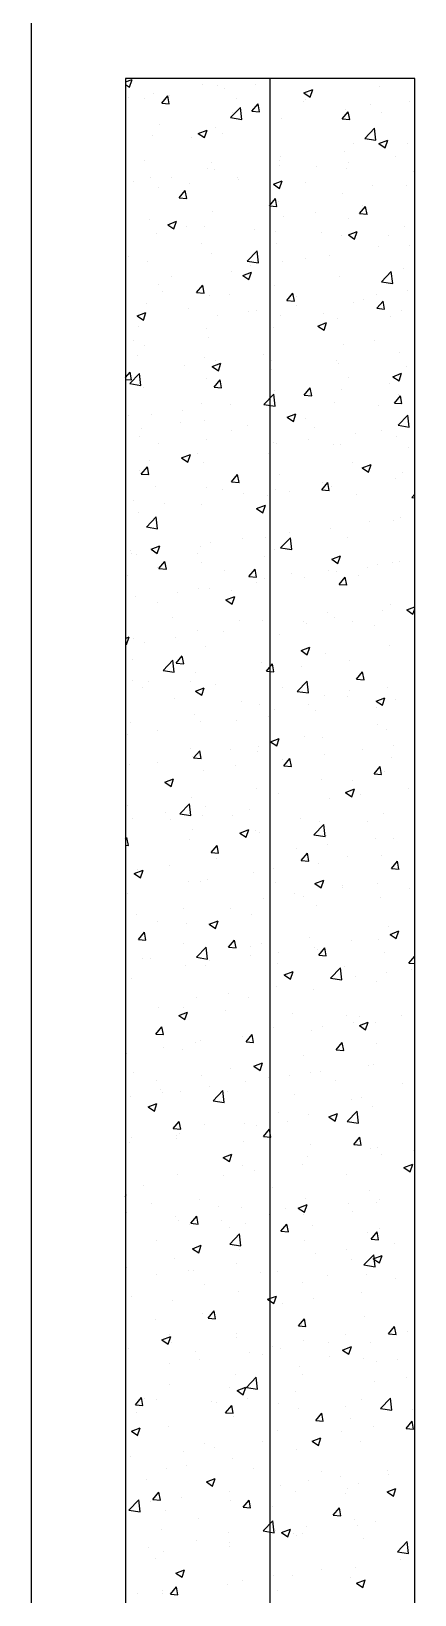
# Model space of a CAD drawing. Header units: millimetres. Extents: x 331487 to 517269, y 198509 to 399936.
# Drawn here: x 430809 to 431114, y 328109 to 329351 of the extents above; entities that cross this region are included whole.
import ezdxf

# ---------------------------------------------------------------- set-up
doc = ezdxf.new("R2010")
doc.units = ezdxf.units.MM
doc.header["$MEASUREMENT"] = 0
doc.layers.add('COLUMN', color=6, linetype='Continuous')
doc.layers.add('FOOTING', color=5, linetype='Continuous')

msp = doc.modelspace()

# ---------------------------------------------------------------- linework, layer by layer
at = {"layer": 'COLUMN'}
for p, q in [((431114.3, 329313.5), (430884.3, 329313.5)), ((430884.3, 329313.5), (430884.3, 324818.5)), ((431114.3, 324818.5), (431114.3, 329313.5))]:
    msp.add_line(p, q, dxfattribs=at)
at = {"layer": 'COLUMN', "color": 2, "linetype": 'Continuous'}
for p, q in [((430884.3, 329310.8), (430889.5, 329312.8)), ((430884.3, 329308.8), (430887.5, 329306.7)), ((430887.5, 329306.7), (430889.5, 329312.8)), ((430945.4, 329308.7), (430945.4, 329308.7)), ((430957.3, 329307.7), (430957.3, 329307.7)), ((430963, 329305.7), (430963, 329305.7)), ((430988, 329309), (430988, 329309)), ((431026.2, 329302.1), (431033.2, 329304.8)), ((431031.2, 329298.7), (431033.2, 329304.8)), ((431086, 329306.8), (431086, 329306.8)), ((430887, 329298.7), (430887, 329298.7)), ((430899.8, 329297.4), (430899.8, 329297.4)), ((430906.8, 329301.3), (430906.8, 329301.3)), ((430913.1, 329293.8), (430918, 329299.6)), ((430913.1, 329293.8), (430919.1, 329293.3)), ((430919.1, 329293.3), (430918, 329299.6)), ((430919.2, 329299.8), (430919.2, 329299.8)), ((430972.6, 329297.5), (430972.6, 329297.5)), ((430984.9, 329287.6), (430989.7, 329293.3)), ((430990.8, 329287), (430989.7, 329293.3)), ((431026, 329295.3), (431026, 329295.3)), ((431026.2, 329302.1), (431031.2, 329298.7)), ((431027.6, 329296.8), (431027.6, 329296.8)), ((431079.3, 329293), (431079.3, 329293)), ((431109.9, 329295.4), (431109.9, 329295.4)), ((430967.9, 329282.4), (430975.7, 329290.5)), ((430967.9, 329282.4), (430976.8, 329281)), ((430969.3, 329286.8), (430969.3, 329286.8)), ((430976.8, 329281), (430975.7, 329290.5)), ((430984.9, 329287.6), (430990.8, 329287)), ((431008, 329281.9), (431008, 329281.9)), ((431056.6, 329281.3), (431061.4, 329287)), ((431056.6, 329281.3), (431062.6, 329280.8)), ((431059.3, 329289), (431059.3, 329289)), ((431062.6, 329280.8), (431061.4, 329287)), ((431062.7, 329282.9), (431062.7, 329282.9)), ((431087.8, 329286.2), (431087.8, 329286.2)), ((430905.6, 329268), (430905.6, 329268)), ((430911, 329276.8), (430911, 329276.8)), ((430942.2, 329269.8), (430949.2, 329272.5)), ((430942.2, 329269.8), (430947.2, 329266.5)), ((430947.2, 329266.5), (430949.2, 329272.5)), ((430956.1, 329274.4), (430956.1, 329274.4)), ((430961.7, 329269.6), (430961.7, 329269.6)), ((430999.6, 329274.6), (430999.6, 329274.6)), ((431074.6, 329265.8), (431082.4, 329274)), ((431083.5, 329264.5), (431082.4, 329274)), ((430936.7, 329266.3), (430936.7, 329266.3)), ((431058.1, 329255.7), (431058.1, 329255.7)), ((431065.8, 329261.8), (431065.8, 329261.8)), ((431074.6, 329265.8), (431083.5, 329264.5)), ((431085.9, 329261.8), (431092.9, 329264.5)), ((431085.9, 329261.8), (431090.9, 329258.5)), ((431090.9, 329258.4), (431092.9, 329264.5)), ((431108.6, 329262.1), (431108.6, 329262.1)), ((430899.7, 329248.7), (430899.7, 329248.7)), ((430953.1, 329246.4), (430953.1, 329246.4)), ((431006.5, 329244.2), (431006.5, 329244.2)), ((431006.8, 329248.7), (431006.8, 329248.7)), ((431007.5, 329251.8), (431007.5, 329251.8)), ((431036.4, 329243.4), (431036.4, 329243.4)), ((431061.5, 329246.7), (431061.5, 329246.7)), ((431099.3, 329251.7), (431099.3, 329251.7)), ((430890.9, 329231.8), (430890.9, 329231.8)), ((430904.3, 329234.8), (430904.3, 329234.8)), ((430920.8, 329235.2), (430920.8, 329235.2)), ((430935.4, 329230.1), (430935.4, 329230.1)), ((430949.2, 329241.8), (430949.2, 329241.8)), ((430954.8, 329241.2), (430954.8, 329241.2)), ((430973.3, 329235.1), (430973.3, 329235.1)), ((430974.2, 329233), (430974.2, 329233)), ((431001.9, 329229.6), (431008.9, 329232.2)), ((431006.9, 329226.2), (431008.9, 329232.2)), ((431027.6, 329230.7), (431027.6, 329230.7)), ((431059.9, 329241.9), (431059.9, 329241.9)), ((431113.2, 329239.6), (431113.2, 329239.6)), ((430910.4, 329226.8), (430910.4, 329226.8)), ((430927, 329218.6), (430931.8, 329224.4)), ((430927, 329218.6), (430933, 329218.1)), ((430933, 329218.1), (430931.8, 329224.4)), ((430998.7, 329212.4), (431003.6, 329218.1)), ((431001.9, 329229.6), (431006.9, 329226.2)), ((431004.7, 329211.8), (431003.6, 329218.1)), ((431056.9, 329222.4), (431056.9, 329222.4)), ((431080.9, 329228.5), (431080.9, 329228.5)), ((431107.4, 329228.8), (431107.4, 329228.8)), ((430953.6, 329207.9), (430953.6, 329207.9)), ((430998.7, 329212.4), (431004.7, 329211.8)), ((431005.6, 329215.4), (431005.6, 329215.4)), ((431035.1, 329207.3), (431035.1, 329207.3)), ((431070.5, 329206.1), (431075.3, 329211.8)), ((431070.5, 329206.1), (431076.5, 329205.6)), ((431073, 329212.3), (431073, 329212.3)), ((431076.4, 329205.5), (431075.3, 329211.8)), ((430903.1, 329201.5), (430903.1, 329201.5)), ((430917.9, 329197.3), (430924.9, 329200)), ((430917.9, 329197.3), (430922.8, 329193.9)), ((430922.8, 329193.9), (430924.9, 329200)), ((430933.2, 329195.6), (430933.2, 329195.6)), ((430947, 329195.7), (430947, 329195.7)), ((430986.6, 329193.3), (430986.6, 329193.3)), ((431010.1, 329204), (431010.1, 329204)), ((431061.7, 329202.1), (431061.7, 329202.1)), ((431106.2, 329195.5), (431106.2, 329195.5)), ((430909.1, 329190.7), (430909.1, 329190.7)), ((430945.1, 329182.1), (430945.1, 329182.1)), ((431003.4, 329192.1), (431003.4, 329192.1)), ((431004.4, 329182.1), (431004.4, 329182.1)), ((431040, 329191.1), (431040, 329191.1)), ((431055.7, 329189.1), (431055.7, 329189.1)), ((431061.6, 329189.3), (431068.6, 329192)), ((431061.6, 329189.3), (431066.5, 329185.9)), ((431066.5, 329185.9), (431068.6, 329192)), ((431093.3, 329188.8), (431093.3, 329188.8)), ((431109.9, 329181.1), (431109.9, 329181.1)), ((430886.8, 329172.1), (430886.8, 329172.1)), ((430901.9, 329168.2), (430901.9, 329168.2)), ((430952.4, 329174.6), (430952.4, 329174.6)), ((430981.1, 329168.4), (430988.9, 329176.5)), ((430981.1, 329168.4), (430990, 329167.1)), ((430990, 329167.1), (430988.9, 329176.6)), ((431008.8, 329167.8), (431008.8, 329167.8)), ((431027.3, 329170.2), (431027.3, 329170.2)), ((431046.7, 329172.8), (431046.7, 329172.8)), ((431085.7, 329180.2), (431085.7, 329180.2)), ((430920.7, 329156.2), (430920.7, 329156.2)), ((430969, 329160.2), (430969, 329160.2)), ((430977.6, 329157), (430984.6, 329159.7)), ((430977.6, 329157), (430982.5, 329153.7)), ((430982.5, 329153.7), (430984.6, 329159.7)), ((430983.8, 329164.5), (430983.8, 329164.5)), ((431054.5, 329155.8), (431054.5, 329155.8)), ((431087.9, 329151.9), (431095.6, 329160)), ((431096.8, 329150.5), (431095.7, 329160)), ((431105, 329162.2), (431105, 329162.2)), ((430910.7, 329150.1), (430910.7, 329150.1)), ((430913.7, 329144.5), (430913.7, 329144.5)), ((430940.9, 329143.4), (430945.7, 329149.2)), ((430940.9, 329143.4), (430946.9, 329142.9)), ((430946.9, 329142.9), (430945.7, 329149.1)), ((431003.1, 329148.8), (431003.1, 329148.8)), ((431087.9, 329151.9), (431096.8, 329150.5)), ((431108.6, 329145), (431108.6, 329145)), ((430900.7, 329134.9), (430900.7, 329134.9)), ((430934.8, 329131), (430934.8, 329131)), ((430951.2, 329141.3), (430951.2, 329141.3)), ((430967.1, 329142.2), (430967.1, 329142.2)), ((431012.6, 329137.1), (431017.4, 329142.9)), ((431012.6, 329137.1), (431018.6, 329136.6)), ((431018.6, 329136.6), (431017.4, 329142.9)), ((431020.4, 329133.4), (431020.4, 329133.4)), ((431020.5, 329140), (431020.5, 329140)), ((431065.5, 329135.2), (431065.5, 329135.2)), ((431073.9, 329137.7), (431073.9, 329137.7)), ((431083.6, 329141.7), (431083.6, 329141.7)), ((431084.3, 329130.9), (431089.2, 329136.6)), ((431084.3, 329130.9), (431090.3, 329130.3)), ((431090.3, 329130.3), (431089.2, 329136.6)), ((430893.5, 329124.8), (430900.5, 329127.5)), ((430893.5, 329124.8), (430898.5, 329121.4)), ((430898.5, 329121.4), (430900.5, 329127.5)), ((430957.5, 329125.1), (430957.5, 329125.1)), ((430982.5, 329128.4), (430982.5, 329128.4)), ((430988.2, 329128.8), (430988.2, 329128.8)), ((431007.2, 329125.2), (431007.2, 329125.2)), ((431037.2, 329116.8), (431044.2, 329119.5)), ((431041.6, 329126.5), (431041.6, 329126.5)), ((431042.2, 329113.4), (431044.2, 329119.5)), ((431053.3, 329122.5), (431053.3, 329122.5)), ((431095, 329124.3), (431095, 329124.3)), ((431103.8, 329128.9), (431103.8, 329128.9)), ((430894.3, 329116.8), (430894.3, 329116.8)), ((430948.9, 329115.1), (430948.9, 329115.1)), ((430950, 329108), (430950, 329108)), ((431001.9, 329115.5), (431001.9, 329115.5)), ((431037.2, 329116.8), (431042.2, 329113.4)), ((430890.6, 329105.1), (430890.6, 329105.1)), ((430893.8, 329093.6), (430893.8, 329093.6)), ((430899.5, 329101.6), (430899.5, 329101.6)), ((430994.1, 329093.9), (430994.1, 329093.9)), ((431057.3, 329102.3), (431057.3, 329102.3)), ((431082.3, 329105.6), (431082.3, 329105.6)), ((431102.6, 329095.6), (431102.6, 329095.6)), ((430931.2, 329085.7), (430931.2, 329085.7)), ((430947.2, 329091.4), (430947.2, 329091.4)), ((430953.2, 329084.5), (430960.2, 329087.2)), ((430953.2, 329084.5), (430958.2, 329081.2)), ((430956.2, 329089), (430956.2, 329089)), ((430958.2, 329081.2), (430960.2, 329087.2)), ((431000.6, 329089.1), (431000.6, 329089.1)), ((431000.7, 329082.2), (431000.7, 329082.2)), ((431052, 329089.2), (431052, 329089.2)), ((431054, 329086.9), (431054, 329086.9)), ((431107.4, 329084.6), (431107.4, 329084.6)), ((430884.3, 329076), (430887.9, 329080.2)), ((430884.3, 329074.3), (430889, 329073.9)), ((430887.7, 329071), (430895.5, 329079.1)), ((430887.7, 329071), (430896.6, 329069.6)), ((430889, 329073.9), (430887.9, 329080.2)), ((430896.6, 329069.6), (430895.5, 329079.1)), ((430948.8, 329074.7), (430948.8, 329074.7)), ((430954.8, 329068.2), (430959.6, 329073.9)), ((430960.7, 329067.7), (430959.6, 329073.9)), ((431061.4, 329075.5), (431061.4, 329075.5)), ((431093.9, 329071.1), (431093.9, 329071.1)), ((431096.9, 329076.5), (431103.9, 329079.2)), ((431096.9, 329076.5), (431101.9, 329073.2)), ((431101.9, 329073.2), (431103.9, 329079.2)), ((430898.3, 329068.3), (430898.3, 329068.3)), ((430954.8, 329068.2), (430960.7, 329067.7)), ((430994.4, 329054.5), (431002.2, 329062.6)), ((431003.3, 329053.1), (431002.2, 329062.6)), ((431003.1, 329065.5), (431003.1, 329065.5)), ((431026.5, 329061.9), (431031.3, 329067.7)), ((431026.5, 329061.9), (431032.5, 329061.4)), ((431030.9, 329062.8), (431030.9, 329062.8)), ((431032.5, 329061.4), (431031.3, 329067.7)), ((431056, 329066.1), (431056, 329066.1)), ((431098.2, 329055.6), (431103, 329061.4)), ((431101.3, 329062.4), (431101.3, 329062.4)), ((431104.2, 329055.1), (431103, 329061.4)), ((430886.5, 329045.5), (430886.5, 329045.5)), ((430904.9, 329046.2), (430904.9, 329046.2)), ((430929.9, 329049.5), (430929.9, 329049.5)), ((430944.8, 329055.5), (430944.8, 329055.5)), ((430967.8, 329054.5), (430967.8, 329054.5)), ((430994.4, 329054.5), (431003.3, 329053.1)), ((430999.5, 329048.9), (430999.5, 329048.9)), ((431012.9, 329044.3), (431019.9, 329046.9)), ((431012.9, 329044.3), (431017.9, 329040.9)), ((431017.9, 329040.9), (431019.9, 329046.9)), ((431027.1, 329043.5), (431027.1, 329043.5)), ((431050.8, 329056), (431050.8, 329056)), ((431085.4, 329053.5), (431085.4, 329053.5)), ((431098.2, 329055.6), (431104.2, 329055.1)), ((431101.1, 329037.9), (431108.9, 329046)), ((431110, 329036.5), (431108.9, 329046)), ((430897, 329035), (430897, 329035)), ((430927.7, 329040.3), (430927.7, 329040.3)), ((430947.5, 329041.4), (430947.5, 329041.4)), ((430968.7, 329033.5), (430968.7, 329033.5)), ((430981.1, 329038), (430981.1, 329038)), ((431034.5, 329035.8), (431034.5, 329035.8)), ((431067.5, 329031.7), (431067.5, 329031.7)), ((431087.9, 329033.5), (431087.9, 329033.5)), ((431101.1, 329037.9), (431110, 329036.5)), ((430895.4, 329029.1), (430895.4, 329029.1)), ((430910.4, 329023.5), (430910.4, 329023.5)), ((430948.8, 329026.9), (430948.8, 329026.9)), ((431002.2, 329024.6), (431002.2, 329024.6)), ((431004.6, 329023.4), (431004.6, 329023.4)), ((431029.7, 329026.7), (431029.7, 329026.7)), ((431049.6, 329022.7), (431049.6, 329022.7)), ((431055.6, 329022.3), (431055.6, 329022.3)), ((431100.1, 329029.1), (431100.1, 329029.1)), ((431109, 329020.1), (431109, 329020.1)), ((430903.6, 329010.1), (430903.6, 329010.1)), ((430928.9, 329012), (430935.9, 329014.7)), ((430928.9, 329012), (430933.9, 329008.7)), ((430933.9, 329008.7), (430935.9, 329014.7)), ((430941.5, 329015.1), (430941.5, 329015.1)), ((430946.3, 329008.1), (430946.3, 329008.1)), ((430998.3, 329015.6), (430998.3, 329015.6)), ((431065.2, 329008.5), (431065.2, 329008.5)), ((431072.6, 329004), (431079.6, 329006.7)), ((431077.6, 329000.6), (431079.6, 329006.7)), ((430895.8, 329001.7), (430895.8, 329001.7)), ((430896.9, 328999.2), (430901.7, 329005)), ((430896.9, 328999.2), (430902.9, 328998.7)), ((430902.9, 328998.7), (430901.7, 329005)), ((430968.6, 328993), (430973.5, 328998.7)), ((430974.6, 328992.4), (430973.5, 328998.7)), ((431006.9, 328998.5), (431006.9, 328998.5)), ((431072.6, 329004), (431077.6, 329000.6)), ((431098.9, 328995.8), (431098.9, 328995.8)), ((431104.4, 329000.5), (431104.4, 329000.5)), ((430907.8, 328989.5), (430907.8, 328989.5)), ((430948.6, 328988.5), (430948.6, 328988.5)), ((430961.2, 328987.2), (430961.2, 328987.2)), ((430968.6, 328993), (430974.6, 328992.4)), ((430978.3, 328983.9), (430978.3, 328983.9)), ((430997.1, 328982.3), (430997.1, 328982.3)), ((431003.4, 328987.2), (431003.4, 328987.2)), ((431014.6, 328985), (431014.6, 328985)), ((431040.4, 328986.7), (431045.2, 328992.4)), ((431040.4, 328986.7), (431046.4, 328986.2)), ((431041.2, 328992.2), (431041.2, 328992.2)), ((431046.3, 328986.2), (431045.2, 328992.4)), ((431048.4, 328989.4), (431048.4, 328989.4)), ((431068, 328982.7), (431068, 328982.7)), ((431112.1, 328980.4), (431114.3, 328983.1)), ((430890.3, 328978.5), (430890.3, 328978.5)), ((430915.2, 328975.6), (430915.2, 328975.6)), ((430945.1, 328974.8), (430945.1, 328974.8)), ((430988.6, 328971.7), (430995.6, 328974.4)), ((430988.6, 328971.7), (430993.6, 328968.4)), ((430993.6, 328968.4), (430995.6, 328974.4)), ((431112.1, 328980.4), (431114.3, 328980.2)), ((430894.6, 328968.4), (430894.6, 328968.4)), ((430900.9, 328957), (430908.7, 328965.2)), ((430900.9, 328957.1), (430909.8, 328955.7)), ((430909.8, 328955.7), (430908.7, 328965.2)), ((431078.1, 328961.1), (431078.1, 328961.1)), ((431097.7, 328962.5), (431097.7, 328962.5)), ((431103.1, 328964.4), (431103.1, 328964.4)), ((430952, 328944.5), (430952, 328944.5)), ((430977.1, 328947.8), (430977.1, 328947.8)), ((430995.8, 328949), (430995.8, 328949)), ((431007.6, 328940.5), (431015.4, 328948.6)), ((431014.9, 328952.8), (431014.9, 328952.8)), ((431016.6, 328939.1), (431015.4, 328948.6)), ((431047.2, 328956.1), (431047.2, 328956.1)), ((431061.1, 328948.9), (431061.1, 328948.9)), ((430888.4, 328938.4), (430888.4, 328938.4)), ((430888.9, 328936.2), (430888.9, 328936.2)), ((430893.4, 328935.1), (430893.4, 328935.1)), ((430904.6, 328939.5), (430911.6, 328942.2)), ((430904.6, 328939.5), (430909.5, 328936.1)), ((430909.5, 328936.1), (430911.6, 328942.2)), ((430941.8, 328936.1), (430941.8, 328936.1)), ((430943.9, 328941.5), (430943.9, 328941.5)), ((430995.1, 328933.9), (430995.1, 328933.9)), ((431002.8, 328938.9), (431002.8, 328938.9)), ((431007.7, 328940.5), (431016.6, 328939.1)), ((431048.3, 328931.5), (431055.3, 328934.2)), ((431053.2, 328928.1), (431055.3, 328934.2)), ((430909.5, 328924.9), (430909.5, 328924.9)), ((430910.8, 328924), (430915.6, 328929.8)), ((430910.8, 328924), (430916.8, 328923.5)), ((430916.8, 328923.5), (430915.6, 328929.8)), ((430944.5, 328928.9), (430944.5, 328928.9)), ((430962.8, 328922.7), (430962.8, 328922.7)), ((430982.5, 328917.7), (430987.3, 328923.5)), ((430988.5, 328917.2), (430987.3, 328923.5)), ((431016.2, 328920.4), (431016.2, 328920.4)), ((431046, 328922.8), (431046, 328922.8)), ((431048.3, 328931.5), (431053.2, 328928.1)), ((431048.5, 328931.6), (431048.5, 328931.6)), ((431051.8, 328921.7), (431051.8, 328921.7)), ((431076.8, 328924.9), (431076.8, 328924.9)), ((431085.1, 328926.9), (431085.1, 328926.9)), ((431096.5, 328929.2), (431096.5, 328929.2)), ((431101.9, 328929.3), (431101.9, 328929.3)), ((430886.2, 328918.8), (430886.2, 328918.8)), ((430942.7, 328908.3), (430942.7, 328908.3)), ((430950.8, 328908.4), (430950.8, 328908.4)), ((430968.4, 328906.9), (430968.4, 328906.9)), ((430982.5, 328917.7), (430988.5, 328917.2)), ((430988.6, 328913.3), (430988.6, 328913.3)), ((430994.6, 328915.8), (430994.6, 328915.8)), ((431026.8, 328916.9), (431026.8, 328916.9)), ((431054.2, 328911.5), (431059.1, 328917.2)), ((431054.2, 328911.5), (431060.2, 328911)), ((431060.2, 328910.9), (431059.1, 328917.2)), ((431069.6, 328918.2), (431069.6, 328918.2)), ((430892.2, 328901.9), (430892.2, 328901.9)), ((430910.1, 328896.9), (430910.1, 328896.9)), ((430925.7, 328905.1), (430925.7, 328905.1)), ((430964.2, 328899.2), (430971.2, 328901.9)), ((430964.2, 328899.2), (430969.2, 328895.9)), ((430969.2, 328895.9), (430971.2, 328901.9)), ((431095.3, 328895.9), (431095.3, 328895.9)), ((430921.9, 328885.3), (430921.9, 328885.3)), ((430975.2, 328883), (430975.2, 328883)), ((430993.4, 328882.5), (430993.4, 328882.5)), ((431025.5, 328882.2), (431025.5, 328882.2)), ((431044.8, 328889.5), (431044.8, 328889.5)), ((431050.5, 328885.5), (431050.5, 328885.5)), ((431088.4, 328890.5), (431088.4, 328890.5)), ((431108, 328891.2), (431114.3, 328893.7)), ((431108, 328891.2), (431112.9, 328887.9)), ((431112.9, 328887.9), (431114.3, 328892.1)), ((430884.3, 328868.6), (430887.2, 328869.7)), ((430885.2, 328863.6), (430887.2, 328869.7)), ((430941.5, 328875), (430941.5, 328875)), ((430962.3, 328873.9), (430962.3, 328873.9)), ((431006.6, 328871.9), (431006.6, 328871.9)), ((431028.6, 328880.8), (431028.6, 328880.8)), ((431065, 328881.9), (431065, 328881.9)), ((431082, 328878.5), (431082, 328878.5)), ((430884.3, 328864.2), (430885.2, 328863.6)), ((430891, 328868.6), (430891, 328868.6)), ((430899.4, 328865.6), (430899.4, 328865.6)), ((430924.4, 328868.9), (430924.4, 328868.9)), ((430948.3, 328861.9), (430948.3, 328861.9)), ((431023.9, 328859), (431030.9, 328861.7)), ((431023.9, 328859), (431028.9, 328855.6)), ((431028.9, 328855.6), (431030.9, 328861.7)), ((431094, 328862.6), (431094, 328862.6)), ((430890, 328851.9), (430890, 328851.9)), ((430914.2, 328843.1), (430922, 328851.2)), ((430923.1, 328841.7), (430922, 328851.2)), ((430924.7, 328848.8), (430929.5, 328854.6)), ((430924.7, 328848.8), (430930.6, 328848.3)), ((430930.6, 328848.3), (430929.5, 328854.5)), ((430992.2, 328849.2), (430992.2, 328849.2)), ((430996.4, 328842.5), (431001.2, 328848.3)), ((431002.4, 328842), (431001.2, 328848.3)), ((431024.2, 328846.1), (431024.2, 328846.1)), ((431043.5, 328856.2), (431043.5, 328856.2)), ((431062.1, 328851.1), (431062.1, 328851.1)), ((430889.7, 328835.3), (430889.7, 328835.3)), ((430902.4, 328834.2), (430902.4, 328834.2)), ((430914.2, 328843.1), (430923.1, 328841.7)), ((430936, 328834.5), (430936, 328834.5)), ((430940.3, 328841.7), (430940.3, 328841.7)), ((430996.4, 328842.5), (431002.4, 328842)), ((430999.2, 328842.8), (430999.2, 328842.8)), ((431020.9, 328826.5), (431028.7, 328834.6)), ((431029.8, 328825.2), (431028.7, 328834.7)), ((431068.1, 328836.3), (431072.9, 328842)), ((431068.1, 328836.3), (431074.1, 328835.7)), ((431074.1, 328835.7), (431072.9, 328842)), ((430898.1, 328829.5), (430898.1, 328829.5)), ((430923.5, 328820.7), (430923.5, 328820.7)), ((430939.9, 328826.7), (430946.9, 328829.4)), ((430939.9, 328826.7), (430944.9, 328823.4)), ((430944.9, 328823.4), (430946.9, 328829.4)), ((430955.8, 328831.9), (430955.8, 328831.9)), ((431009.1, 328829.7), (431009.1, 328829.7)), ((431020.9, 328826.5), (431029.8, 328825.2)), ((431042.3, 328822.9), (431042.3, 328822.9)), ((431060.8, 328822.2), (431060.8, 328822.2)), ((431062.5, 328827.4), (431062.5, 328827.4)), ((431083.6, 328818.7), (431090.6, 328821.4)), ((431088.6, 328815.4), (431090.6, 328821.4)), ((431092.8, 328829.3), (431092.8, 328829.3)), ((431098.9, 328819.9), (431098.9, 328819.9)), ((430939, 328808.4), (430939, 328808.4)), ((430976.9, 328818.5), (430976.9, 328818.5)), ((430991, 328815.9), (430991, 328815.9)), ((431002.5, 328812.2), (431002.5, 328812.2)), ((431030.2, 328816.2), (431030.2, 328816.2)), ((431035.8, 328811.6), (431035.8, 328811.6)), ((431083.6, 328818.7), (431088.6, 328815.4)), ((431083.6, 328814), (431083.6, 328814)), ((430888.5, 328802), (430888.5, 328802)), ((430944.2, 328802.2), (430944.2, 328802.2)), ((430972.9, 328803.3), (430972.9, 328803.3)), ((430997.9, 328806.6), (430997.9, 328806.6)), ((431084.8, 328800.3), (431084.8, 328800.3)), ((431091.6, 328796), (431091.6, 328796)), ((430885.9, 328792.2), (430885.9, 328792.2)), ((430909.7, 328795), (430909.7, 328795)), ((430999.6, 328786.5), (431006.6, 328789.1)), ((430999.6, 328786.5), (431004.6, 328783.1)), ((431004.6, 328783.1), (431006.6, 328789.1)), ((431026.5, 328790.3), (431026.5, 328790.3)), ((431041.1, 328789.6), (431041.1, 328789.6)), ((431097.7, 328783.8), (431097.7, 328783.8)), ((430909.8, 328770.3), (430909.8, 328770.3)), ((430935.9, 328781.1), (430935.9, 328781.1)), ((430937.8, 328775.1), (430937.8, 328775.1)), ((430938.5, 328773.6), (430943.4, 328779.3)), ((430938.5, 328773.6), (430944.5, 328773.1)), ((430944.5, 328773.1), (430943.4, 328779.3)), ((430968.1, 328780.3), (430968.1, 328780.3)), ((430989.3, 328778.8), (430989.3, 328778.8)), ((430989.8, 328782.6), (430989.8, 328782.6)), ((431009.5, 328772.2), (431009.5, 328772.2)), ((431010.3, 328767.3), (431015.1, 328773.1)), ((431016.2, 328766.8), (431015.1, 328773)), ((431042.6, 328776.6), (431042.6, 328776.6)), ((431072.6, 328780.5), (431072.6, 328780.5)), ((431096, 328774.3), (431096, 328774.3)), ((430887.3, 328768.7), (430887.3, 328768.7)), ((430946.6, 328763.9), (430946.6, 328763.9)), ((430971.6, 328767.2), (430971.6, 328767.2)), ((431010.3, 328767.3), (431016.2, 328766.8)), ((431082, 328761), (431086.8, 328766.8)), ((431082, 328761), (431088, 328760.5)), ((431088, 328760.5), (431086.8, 328766.8)), ((431090.4, 328762.8), (431090.4, 328762.8)), ((430915.6, 328754.2), (430922.6, 328756.9)), ((430915.6, 328754.2), (430920.6, 328750.8)), ((430920.6, 328750.8), (430922.6, 328756.9)), ((430988.5, 328749.3), (430988.5, 328749.3)), ((431039.9, 328756.4), (431039.9, 328756.4)), ((431059.3, 328746.2), (431066.3, 328748.9)), ((431059.3, 328746.2), (431064.3, 328742.8)), ((431064.3, 328742.8), (431066.3, 328748.9)), ((431064.7, 328755.3), (431064.7, 328755.3)), ((431109.2, 328749.3), (431109.2, 328749.3)), ((430886.1, 328735.4), (430886.1, 328735.4)), ((430927.4, 328729.1), (430935.2, 328737.2)), ((430936.3, 328727.8), (430935.2, 328737.2)), ((430936.6, 328741.8), (430936.6, 328741.8)), ((430948, 328735.3), (430948, 328735.3)), ((431006.3, 328745.3), (431006.3, 328745.3)), ((431046.3, 328741), (431046.3, 328741)), ((431071.3, 328744.3), (431071.3, 328744.3)), ((430889.7, 328725.2), (430889.7, 328725.2)), ((430916.4, 328730), (430916.4, 328730)), ((430920.2, 328724.4), (430920.2, 328724.4)), ((430927.5, 328729.1), (430936.3, 328727.8)), ((430945.3, 328727.7), (430945.3, 328727.7)), ((430969.8, 328727.7), (430969.8, 328727.7)), ((430983.2, 328732.7), (430983.2, 328732.7)), ((431023.2, 328725.5), (431023.2, 328725.5)), ((431034.2, 328712.6), (431042, 328720.7)), ((431038.7, 328723.1), (431038.7, 328723.1)), ((431043.1, 328711.2), (431042, 328720.7)), ((431076.5, 328723.2), (431076.5, 328723.2)), ((431089.2, 328729.5), (431089.2, 328729.5)), ((430884.3, 328709), (430885.5, 328710.4)), ((430886.7, 328704.1), (430885.5, 328710.4)), ((430935.4, 328708.5), (430935.4, 328708.5)), ((430937.5, 328716.6), (430937.5, 328716.6)), ((430975.3, 328713.9), (430982.3, 328716.6)), ((430975.3, 328713.9), (430980.2, 328710.6)), ((430980.2, 328710.6), (430982.3, 328716.6)), ((430987.3, 328716), (430987.3, 328716)), ((430990.9, 328714.3), (430990.9, 328714.3)), ((431034.2, 328712.6), (431043.1, 328711.2)), ((431044.2, 328712), (431044.2, 328712)), ((431082.9, 328709.9), (431082.9, 328709.9)), ((431097.6, 328709.8), (431097.6, 328709.8)), ((430884.3, 328704.3), (430886.7, 328704.1)), ((430884.9, 328702.1), (430884.9, 328702.1)), ((430952.4, 328698.4), (430957.2, 328704.1)), ((430952.4, 328698.4), (430958.4, 328697.8)), ((430958.4, 328697.8), (430957.2, 328704.1)), ((431020, 328701.6), (431020, 328701.6)), ((431024.1, 328692.1), (431029, 328697.8)), ((431030.1, 328691.6), (431029, 328697.8)), ((431045, 328704.9), (431045, 328704.9)), ((431088, 328696.2), (431088, 328696.2)), ((430891.3, 328681.7), (430898.3, 328684.4)), ((430893.9, 328685), (430893.9, 328685)), ((430896.2, 328678.3), (430898.3, 328684.4)), ((430919, 328688.3), (430919, 328688.3)), ((430956.8, 328693.3), (430956.8, 328693.3)), ((431002.2, 328685.6), (431002.2, 328685.6)), ((431024.1, 328692.1), (431030.1, 328691.6)), ((431037.5, 328689.8), (431037.5, 328689.8)), ((431060.5, 328695.6), (431060.5, 328695.6)), ((431095.9, 328685.8), (431100.7, 328691.6)), ((431095.9, 328685.8), (431101.9, 328685.3)), ((431101.8, 328685.3), (431100.7, 328691.6)), ((430891.3, 328681.7), (430896.2, 328678.3)), ((430896.5, 328679.2), (430896.5, 328679.2)), ((430934.2, 328675.2), (430934.2, 328675.2)), ((430943.9, 328675.6), (430943.9, 328675.6)), ((430949.9, 328676.9), (430949.9, 328676.9)), ((430986.1, 328682.7), (430986.1, 328682.7)), ((431003.3, 328674.6), (431003.3, 328674.6)), ((431035, 328673.7), (431042, 328676.4)), ((431035, 328673.7), (431039.9, 328670.3)), ((431039.9, 328670.3), (431042, 328676.4)), ((431056.6, 328672.4), (431056.6, 328672.4)), ((431084.5, 328673.7), (431084.5, 328673.7)), ((430885.6, 328665.6), (430885.6, 328665.6)), ((430993.7, 328662.2), (430993.7, 328662.2)), ((431018.7, 328665.5), (431018.7, 328665.5)), ((431026.2, 328663.6), (431026.2, 328663.6)), ((431056.6, 328670.4), (431056.6, 328670.4)), ((431086.8, 328662.9), (431086.8, 328662.9)), ((431110, 328670.1), (431110, 328670.1)), ((430892.7, 328648.9), (430892.7, 328648.9)), ((430930.5, 328653.8), (430930.5, 328653.8)), ((430967.9, 328653.6), (430967.9, 328653.6)), ((430984.9, 328649.4), (430984.9, 328649.4)), ((431036.2, 328656.5), (431036.2, 328656.5)), ((430894.6, 328629.4), (430899.4, 328635.2)), ((430900.5, 328628.9), (430899.4, 328635.2)), ((430909.5, 328643.6), (430909.5, 328643.6)), ((430933, 328641.9), (430933, 328641.9)), ((430950.9, 328641.4), (430957.9, 328644.1)), ((430950.9, 328641.4), (430955.9, 328638.1)), ((430955.9, 328638.1), (430957.9, 328644.1)), ((431093.5, 328639.3), (431093.5, 328639.3)), ((431094.7, 328633.4), (431101.7, 328636.1)), ((431099.6, 328630.1), (431101.7, 328636.1)), ((430894.6, 328629.4), (430900.5, 328628.9)), ((430930.4, 328625.8), (430930.4, 328625.8)), ((430940.7, 328615.2), (430948.5, 328623.3)), ((430949.6, 328613.8), (430948.5, 328623.3)), ((430966.3, 328623.1), (430971.1, 328628.9)), ((430966.3, 328623.1), (430972.3, 328622.6)), ((430967.4, 328622.7), (430967.4, 328622.7)), ((430972.3, 328622.6), (430971.1, 328628.9)), ((430983.8, 328623.5), (430983.8, 328623.5)), ((430992.4, 328626), (430992.4, 328626)), ((431030.3, 328631), (431030.3, 328631)), ((431035, 328623.2), (431035, 328623.2)), ((431037.2, 328621.3), (431037.2, 328621.3)), ((431038, 328616.9), (431042.8, 328622.6)), ((431044, 328616.3), (431042.8, 328622.6)), ((431064.4, 328628.7), (431064.4, 328628.7)), ((431085.5, 328629.6), (431085.5, 328629.6)), ((431094.7, 328633.4), (431099.6, 328630.1)), ((430898.1, 328614.6), (430898.1, 328614.6)), ((430904.2, 328614.4), (430904.2, 328614.4)), ((430940.7, 328615.2), (430949.6, 328613.8)), ((430951.5, 328612.4), (430951.5, 328612.4)), ((430983.7, 328616.2), (430983.7, 328616.2)), ((431004.9, 328610.1), (431004.9, 328610.1)), ((431006, 328618.6), (431006, 328618.6)), ((431038, 328616.9), (431044, 328616.3)), ((431090.6, 328619), (431090.6, 328619)), ((431109.7, 328610.6), (431114.3, 328616.1)), ((431109.7, 328610.6), (431114.3, 328610.2)), ((430889.4, 328598.6), (430889.4, 328598.6)), ((430931.7, 328608.7), (430931.7, 328608.7)), ((430947.7, 328608.6), (430947.7, 328608.6)), ((431010.6, 328601.2), (431017.6, 328603.8)), ((431010.6, 328601.2), (431015.6, 328597.8)), ((431015.6, 328597.8), (431017.6, 328603.8)), ((431047.4, 328598.6), (431055.2, 328606.7)), ((431047.4, 328598.6), (431056.3, 328597.2)), ((431056.3, 328597.2), (431055.2, 328606.7)), ((431058.3, 328607.9), (431058.3, 328607.9)), ((431067.1, 328599.9), (431067.1, 328599.9)), ((431084.3, 328596.3), (431084.3, 328596.3)), ((431092.2, 328603.2), (431092.2, 328603.2)), ((431111.6, 328605.6), (431111.6, 328605.6)), ((430966.1, 328586.6), (430966.1, 328586.6)), ((431004, 328591.6), (431004, 328591.6)), ((431033.8, 328589.9), (431033.8, 328589.9)), ((430910.5, 328575), (430910.5, 328575)), ((430926.6, 328568.9), (430933.6, 328571.6)), ((430930.5, 328575.4), (430930.5, 328575.4)), ((430931.6, 328565.6), (430933.6, 328571.6)), ((430941.1, 328583.3), (430941.1, 328583.3)), ((430963.9, 328572.7), (430963.9, 328572.7)), ((430982.5, 328582.9), (430982.5, 328582.9)), ((430908.4, 328554.2), (430913.3, 328559.9)), ((430914.4, 328553.7), (430913.3, 328559.9)), ((430926.6, 328568.9), (430931.6, 328565.6)), ((431017.3, 328570.5), (431017.3, 328570.5)), ((431040.8, 328560.4), (431040.8, 328560.4)), ((431060.2, 328569), (431060.2, 328569)), ((431065.9, 328563.7), (431065.9, 328563.7)), ((431070.3, 328560.9), (431077.3, 328563.6)), ((431070.3, 328560.9), (431075.3, 328557.5)), ((431070.7, 328568.2), (431070.7, 328568.2)), ((431075.3, 328557.5), (431077.3, 328563.6)), ((431083.1, 328563), (431083.1, 328563)), ((431103.7, 328568.7), (431103.7, 328568.7)), ((430908.4, 328554.2), (430914.4, 328553.7)), ((430939.8, 328547.1), (430939.8, 328547.1)), ((430943.6, 328549), (430943.6, 328549)), ((430977.7, 328552.1), (430977.7, 328552.1)), ((430980.2, 328547.9), (430985, 328553.7)), ((430980.2, 328547.9), (430986.1, 328547.4)), ((430981.2, 328549.6), (430981.2, 328549.6)), ((430986.1, 328547.4), (430985, 328553.7)), ((431001.9, 328559), (431001.9, 328559)), ((431032.6, 328556.6), (431032.6, 328556.6)), ((431051.9, 328541.7), (431056.7, 328547.4)), ((431057.9, 328541.1), (431056.7, 328547.4)), ((431084.2, 328547), (431084.2, 328547)), ((430885.3, 328539), (430885.3, 328539)), ((430914.8, 328543.8), (430914.8, 328543.8)), ((430929.3, 328542.1), (430929.3, 328542.1)), ((431025.9, 328537), (431025.9, 328537)), ((431051.9, 328541.7), (431057.9, 328541.1)), ((430891, 328523.9), (430891, 328523.9)), ((430967.6, 328527), (430967.6, 328527)), ((430986.3, 328528.6), (430993.3, 328531.3)), ((430986.3, 328528.6), (430991.3, 328525.3)), ((430991.3, 328525.3), (430993.3, 328531.3)), ((431031.4, 328523.3), (431031.4, 328523.3)), ((431039.6, 328524.3), (431039.6, 328524.3)), ((431077.4, 328529.3), (431077.4, 328529.3)), ((431081.9, 328529.7), (431081.9, 328529.7)), ((430909.2, 328517), (430909.2, 328517)), ((430912.1, 328510.4), (430912.1, 328510.4)), ((430944.4, 328521.6), (430944.4, 328521.6)), ((430951.4, 328512.7), (430951.4, 328512.7)), ((430962.9, 328499.8), (430961.8, 328509.3)), ((430980, 328516.3), (430980, 328516.3)), ((430997.8, 328519.4), (430997.8, 328519.4)), ((431014.5, 328521), (431014.5, 328521)), ((431051.2, 328517.1), (431051.2, 328517.1)), ((431104.6, 328514.9), (431104.6, 328514.9)), ((430888.5, 328504.4), (430888.5, 328504.4)), ((430902.3, 328496.4), (430909.3, 328499.1)), ((430907.3, 328493), (430909.3, 328499.1)), ((430913.5, 328507.7), (430913.5, 328507.7)), ((430928.1, 328508.8), (430928.1, 328508.8)), ((430954, 328501.2), (430961.7, 328509.3)), ((430954, 328501.2), (430962.9, 328499.8)), ((430965.5, 328508.2), (430965.5, 328508.2)), ((431018.9, 328505.9), (431018.9, 328505.9)), ((431064.1, 328502), (431064.1, 328502)), ((431072.3, 328503.7), (431072.3, 328503.7)), ((431114.3, 328498.1), (431114.3, 328498.1)), ((430902.3, 328496.4), (430907.3, 328493)), ((430922.3, 328479), (430927.1, 328484.7)), ((430928.3, 328478.5), (430927.1, 328484.7)), ((431005.7, 328492), (431005.7, 328492)), ((431013.3, 328484.8), (431013.3, 328484.8)), ((431030.2, 328490), (431030.2, 328490)), ((431046, 328488.4), (431053, 328491.1)), ((431046, 328488.4), (431051, 328485)), ((431051, 328485), (431053, 328491.1)), ((431051.1, 328489.8), (431051.1, 328489.8)), ((431060.7, 328484.6), (431068.5, 328492.8)), ((431060.7, 328484.6), (431069.6, 328483.3)), ((431069.6, 328483.3), (431068.5, 328492.8)), ((431080.7, 328496.4), (431080.7, 328496.4)), ((430922.3, 328479), (430928.3, 328478.5)), ((430925.1, 328473.2), (430925.1, 328473.2)), ((430926.9, 328475.5), (430926.9, 328475.5)), ((430947.4, 328482), (430947.4, 328482)), ((430978.8, 328483), (430978.8, 328483)), ((430988.2, 328481.6), (430988.2, 328481.6)), ((430994, 328472.7), (430998.9, 328478.5)), ((430994, 328472.7), (431000, 328472.2)), ((431000, 328472.2), (430998.9, 328478.4)), ((431065.8, 328466.4), (431070.6, 328472.2)), ((431071.7, 328465.9), (431070.6, 328472.2)), ((430887.2, 328468.3), (430887.2, 328468.3)), ((430889.1, 328472), (430889.1, 328472)), ((430924.5, 328470.8), (430924.5, 328470.8)), ((430977.9, 328468.5), (430977.9, 328468.5)), ((431031.3, 328466.3), (431031.3, 328466.3)), ((431065.8, 328466.4), (431071.8, 328465.9)), ((431079.5, 328463.1), (431079.5, 328463.1)), ((431084.7, 328464), (431084.7, 328464)), ((431113, 328462), (431113, 328462)), ((430962, 328456.1), (430969, 328458.8)), ((430962, 328456.1), (430966.9, 328452.8)), ((430966.9, 328452.8), (430969, 328458.8)), ((430977.6, 328449.7), (430977.6, 328449.7)), ((431024.8, 328450.4), (431024.8, 328450.4)), ((431028.9, 328456.7), (431028.9, 328456.7)), ((431088, 328458.7), (431088, 328458.7)), ((431105.7, 328448.1), (431112.7, 328450.8)), ((431105.7, 328448.1), (431110.7, 328444.8)), ((431110.7, 328444.8), (431112.7, 328450.8)), ((430925.7, 328442.2), (430925.7, 328442.2)), ((430961.9, 328442.1), (430961.9, 328442.1)), ((430986.9, 328445.4), (430986.9, 328445.4)), ((431059.9, 328442.4), (431059.9, 328442.4)), ((430884.3, 328426.3), (430885, 328426.6)), ((430884.3, 328424.8), (430884.9, 328426.6)), ((430898.8, 328433.8), (430898.8, 328433.8)), ((431001.6, 328432.3), (431001.6, 328432.3)), ((431027.7, 328423.5), (431027.7, 328423.5)), ((431078.2, 328429.9), (431078.2, 328429.9)), ((431086.7, 328422.6), (431086.7, 328422.6)), ((430885, 328412.3), (430885, 328412.3)), ((430905.1, 328419.7), (430905.1, 328419.7)), ((430943.3, 328422.3), (430943.3, 328422.3)), ((430958.4, 328417.4), (430958.4, 328417.4)), ((430976.4, 328416.4), (430976.4, 328416.4)), ((430998.5, 328411), (430998.5, 328411)), ((431011.8, 328415.2), (431011.8, 328415.2)), ((431021.7, 328415.9), (431028.7, 328418.6)), ((431021.7, 328415.9), (431026.6, 328412.5)), ((431025.6, 328410.4), (431025.6, 328410.4)), ((431026.6, 328412.5), (431028.7, 328418.6)), ((431061.7, 328419.3), (431061.7, 328419.3)), ((431065.2, 328412.9), (431065.2, 328412.9)), ((431083.9, 328420.4), (431083.9, 328420.4)), ((430924.4, 328408.9), (430924.4, 328408.9)), ((430926.1, 328406.3), (430926.1, 328406.3)), ((430935.6, 328402.7), (430935.6, 328402.7)), ((430936.2, 328403.8), (430941, 328409.5)), ((430936.2, 328403.8), (430942.2, 328403.2)), ((430942.2, 328403.2), (430941, 328409.5)), ((430960.6, 328406), (430960.6, 328406)), ((430967.3, 328400.4), (430967.3, 328400.4)), ((430979.5, 328404), (430979.5, 328404)), ((431007.9, 328397.5), (431012.7, 328403.2)), ((431013.9, 328397), (431012.7, 328403.2)), ((431032.9, 328401.7), (431032.9, 328401.7)), ((431086.3, 328399.5), (431086.3, 328399.5)), ((430908.9, 328390.4), (430908.9, 328390.4)), ((430937.6, 328383.6), (430944.6, 328386.3)), ((430942.6, 328380.3), (430944.6, 328386.3)), ((430967.2, 328387.2), (430975, 328395.3)), ((430967.2, 328387.2), (430976.1, 328385.9)), ((430976.1, 328385.9), (430975, 328395.4)), ((431007.9, 328397.5), (431013.9, 328397)), ((431026.5, 328390.2), (431026.5, 328390.2)), ((431077, 328396.6), (431077, 328396.6)), ((431079.6, 328391.2), (431084.5, 328397)), ((431079.6, 328391.2), (431085.6, 328390.7)), ((431085.6, 328390.7), (431084.5, 328397)), ((431098.3, 328388.1), (431098.3, 328388.1)), ((430923.2, 328375.6), (430923.2, 328375.6)), ((430937.6, 328383.6), (430942.6, 328380.3)), ((430975.2, 328383.1), (430975.2, 328383.1)), ((431035.4, 328379.8), (431035.4, 328379.8)), ((431060.4, 328383.1), (431060.4, 328383.1)), ((431063.8, 328375.4), (431063.8, 328375.4)), ((431073.9, 328370.7), (431081.7, 328378.8)), ((431081.4, 328375.6), (431088.4, 328378.3)), ((431081.4, 328375.6), (431086.3, 328372.3)), ((431082.8, 328369.3), (431081.7, 328378.8)), ((431086.3, 328372.3), (431088.4, 328378.3)), ((430885.2, 328368.9), (430885.2, 328368.9)), ((430909.3, 328363.2), (430909.3, 328363.2)), ((430934.3, 328366.5), (430934.3, 328366.5)), ((430938.5, 328366.6), (430938.5, 328366.6)), ((430972.2, 328371.5), (430972.2, 328371.5)), ((430991.9, 328364.3), (430991.9, 328364.3)), ((431005.5, 328365.4), (431005.5, 328365.4)), ((431045.3, 328362.1), (431045.3, 328362.1)), ((431073.9, 328370.7), (431082.8, 328369.3)), ((431075.8, 328363.3), (431075.8, 328363.3)), ((430947.1, 328355.4), (430947.1, 328355.4)), ((430974, 328349.8), (430974, 328349.8)), ((431025.3, 328356.9), (431025.3, 328356.9)), ((431072, 328348.7), (431072, 328348.7)), ((431098.7, 328359.8), (431098.7, 328359.8)), ((430888.8, 328345.4), (430888.8, 328345.4)), ((430922, 328342.3), (430922, 328342.3)), ((430997.3, 328343.4), (431004.3, 328346)), ((430997.3, 328343.4), (431002.3, 328340)), ((431002.3, 328340), (431004.3, 328346)), ((431009.1, 328340.4), (431009.1, 328340.4)), ((431034.1, 328343.7), (431034.1, 328343.7)), ((430908, 328327.1), (430908, 328327.1)), ((430945.9, 328332.1), (430945.9, 328332.1)), ((430950.1, 328328.5), (430954.9, 328334.3)), ((430950.1, 328328.5), (430956, 328328)), ((430956, 328328), (430954.9, 328334.3)), ((431021.8, 328322.3), (431026.6, 328328)), ((431024.1, 328323.6), (431024.1, 328323.6)), ((431027.8, 328321.7), (431026.6, 328328)), ((431074.6, 328330), (431074.6, 328330)), ((430913.3, 328311.1), (430920.3, 328313.8)), ((430913.3, 328311.1), (430918.3, 328307.7)), ((430918.3, 328307.7), (430920.3, 328313.8)), ((430919.1, 328315.5), (430919.1, 328315.5)), ((430972.5, 328313.2), (430972.5, 328313.2)), ((430972.7, 328316.5), (430972.7, 328316.5)), ((431021.8, 328322.3), (431027.8, 328321.7)), ((431025.8, 328311), (431025.8, 328311)), ((431059.6, 328315.7), (431059.6, 328315.7)), ((431093.5, 328316), (431098.3, 328321.7)), ((431093.5, 328316), (431099.5, 328315.5)), ((431099.5, 328315.5), (431098.3, 328321.7)), ((431108.8, 328317.5), (431108.8, 328317.5)), ((430886.8, 328304.3), (430886.8, 328304.3)), ((430920.8, 328309), (430920.8, 328309)), ((430940.2, 328302.1), (430940.2, 328302.1)), ((430982.8, 328300.9), (430982.8, 328300.9)), ((430993.5, 328299.8), (430993.5, 328299.8)), ((431001.3, 328305.7), (431001.3, 328305.7)), ((431007.8, 328304.2), (431007.8, 328304.2)), ((431045.7, 328309.2), (431045.7, 328309.2)), ((431057, 328303.1), (431064, 328305.8)), ((431057, 328303.1), (431062, 328299.7)), ((431062, 328299.7), (431064, 328305.8)), ((431079.2, 328308.7), (431079.2, 328308.7)), ((430884.7, 328285.7), (430884.7, 328285.7)), ((430919.6, 328292.6), (430919.6, 328292.6)), ((430943, 328295.7), (430943, 328295.7)), ((431022.9, 328290.3), (431022.9, 328290.3)), ((431046.9, 328297.6), (431046.9, 328297.6)), ((431073.4, 328296.7), (431073.4, 328296.7)), ((431083.6, 328293.8), (431083.6, 328293.8)), ((431100.3, 328295.3), (431100.3, 328295.3)), ((430919.6, 328275.8), (430919.6, 328275.8)), ((430967, 328273.7), (430967, 328273.7)), ((430971.5, 328283.3), (430971.5, 328283.3)), ((430973, 328270.8), (430980, 328273.5)), ((430978, 328267.5), (430980, 328273.5)), ((430980.5, 328273.3), (430988.3, 328281.4)), ((430980.5, 328273.3), (430989.4, 328271.9)), ((430989.4, 328271.9), (430988.3, 328281.4)), ((431025.3, 328283.8), (431025.3, 328283.8)), ((431082.5, 328278.1), (431082.5, 328278.1)), ((431107.5, 328281.4), (431107.5, 328281.4)), ((430892.2, 328259.6), (430897, 328265.3)), ((430898.2, 328259.1), (430897, 328265.3)), ((430899.2, 328264.7), (430899.2, 328264.7)), ((430908.6, 328263.7), (430908.6, 328263.7)), ((430952.6, 328262.4), (430952.6, 328262.4)), ((430956.4, 328261.5), (430956.4, 328261.5)), ((430973, 328270.8), (430978, 328267.5)), ((430981.5, 328264.8), (430981.5, 328264.8)), ((431019.4, 328269.8), (431019.4, 328269.8)), ((431072.2, 328263.4), (431072.2, 328263.4)), ((431087.2, 328256.7), (431095, 328264.8)), ((431096.1, 328255.3), (431095, 328264.8)), ((430892.2, 328259.6), (430898.2, 328259.1)), ((430893.3, 328253.2), (430893.3, 328253.2)), ((430963.9, 328253.3), (430968.8, 328259.1)), ((430963.9, 328253.3), (430969.9, 328252.8)), ((430969.9, 328252.8), (430968.8, 328259.1)), ((430970.3, 328250), (430970.3, 328250)), ((431005.9, 328260.2), (431005.9, 328260.2)), ((431021.6, 328257), (431021.6, 328257)), ((431035.7, 328247.1), (431040.5, 328252.8)), ((431041.6, 328246.5), (431040.5, 328252.8)), ((431059.3, 328257.9), (431059.3, 328257.9)), ((431063.5, 328248.8), (431063.5, 328248.8)), ((431087.2, 328256.7), (431096.1, 328255.3)), ((431112.7, 328255.6), (431112.7, 328255.6)), ((430889, 328238.6), (430896, 328241.3)), ((430889, 328238.6), (430894, 328235.2)), ((430893.9, 328235.2), (430896, 328241.3)), ((430918.4, 328242.5), (430918.4, 328242.5)), ((431005.2, 328238.8), (431005.2, 328238.8)), ((431035.7, 328247.1), (431041.6, 328246.5)), ((431056.2, 328238.7), (431056.2, 328238.7)), ((431081.2, 328242), (431081.2, 328242)), ((431107.4, 328240.8), (431112.2, 328246.5)), ((431107.4, 328240.8), (431113.4, 328240.3)), ((431113.4, 328240.2), (431112.2, 328246.5)), ((430946.8, 328228.7), (430946.8, 328228.7)), ((430955.2, 328225.4), (430955.2, 328225.4)), ((430993, 328230.3), (430993, 328230.3)), ((431020.4, 328223.7), (431020.4, 328223.7)), ((431032.7, 328230.6), (431039.7, 328233.3)), ((431032.7, 328230.6), (431037.7, 328227.2)), ((431037.7, 328227.2), (431039.7, 328233.3)), ((431070.9, 328230.1), (431070.9, 328230.1)), ((430888.5, 328218.7), (430888.5, 328218.7)), ((430930.1, 328222.1), (430930.1, 328222.1)), ((430933.1, 328211.3), (430933.1, 328211.3)), ((430969.1, 328216.7), (430969.1, 328216.7)), ((430900.8, 328200.1), (430900.8, 328200.1)), ((430917.2, 328209.2), (430917.2, 328209.2)), ((430948.7, 328198.3), (430955.7, 328201)), ((430953.6, 328195), (430955.7, 328201)), ((430986.5, 328209.1), (430986.5, 328209.1)), ((431029.9, 328199.2), (431029.9, 328199.2)), ((431039.8, 328206.8), (431039.8, 328206.8)), ((431054.9, 328202.5), (431054.9, 328202.5)), ((431092.8, 328207.5), (431092.8, 328207.5)), ((431093.2, 328204.5), (431093.2, 328204.5)), ((430906.1, 328184.4), (430910.9, 328190.1)), ((430912.1, 328183.9), (430910.9, 328190.1)), ((430948.7, 328198.3), (430953.6, 328195)), ((430954.2, 328197.9), (430954.2, 328197.9)), ((430966.7, 328190.9), (430966.7, 328190.9)), ((431007.6, 328195.6), (431007.6, 328195.6)), ((431019.2, 328190.4), (431019.2, 328190.4)), ((431059.3, 328189.1), (431059.3, 328189.1)), ((431060.9, 328193.4), (431060.9, 328193.4)), ((431069.7, 328196.8), (431069.7, 328196.8)), ((431092.4, 328190.3), (431099.4, 328193)), ((431092.4, 328190.3), (431097.4, 328187)), ((431097.4, 328187), (431099.4, 328193)), ((431114.3, 328191.1), (431114.3, 328191.1)), ((430887, 328175.9), (430894.8, 328184)), ((430887, 328175.9), (430895.9, 328174.5)), ((430895.9, 328174.5), (430894.8, 328184)), ((430903.8, 328182.6), (430903.8, 328182.6)), ((430906.1, 328184.4), (430912.1, 328183.9)), ((430915.9, 328175.9), (430915.9, 328175.9)), ((430928.9, 328185.9), (430928.9, 328185.9)), ((430967.9, 328183.4), (430967.9, 328183.4)), ((430977.8, 328178.1), (430982.6, 328183.9)), ((430977.8, 328178.1), (430983.8, 328177.6)), ((430983.8, 328177.6), (430982.6, 328183.8)), ((431001, 328179.1), (431001, 328179.1)), ((431049.5, 328171.8), (431054.4, 328177.6)), ((431055.5, 328171.3), (431054.4, 328177.6)), ((430942.7, 328169.1), (430942.7, 328169.1)), ((430993.7, 328159.3), (431001.5, 328167.4)), ((431002.6, 328157.9), (431001.5, 328167.4)), ((431028.6, 328163.1), (431028.6, 328163.1)), ((431049.5, 328171.8), (431055.5, 328171.3)), ((431066.5, 328168.1), (431066.5, 328168.1)), ((431068.5, 328163.5), (431068.5, 328163.5)), ((431083.3, 328167.1), (431083.3, 328167.1)), ((430884.4, 328159.1), (430884.4, 328159.1)), ((430913.2, 328160.5), (430913.2, 328160.5)), ((430940.4, 328151.5), (430940.4, 328151.5)), ((430966.6, 328158.2), (430966.6, 328158.2)), ((430966.7, 328150.1), (430966.7, 328150.1)), ((430993.7, 328159.3), (431002.6, 328157.9)), ((431003.6, 328159.8), (431003.6, 328159.8)), ((431008.4, 328158.1), (431015.4, 328160.8)), ((431008.4, 328158.1), (431013.3, 328154.7)), ((431013.3, 328154.7), (431015.4, 328160.7)), ((431018, 328157.1), (431018, 328157.1)), ((431020, 328156), (431020, 328156)), ((431025, 328157.1), (431025, 328157.1)), ((431073.3, 328153.7), (431073.3, 328153.7)), ((431100.5, 328142.7), (431108.2, 328150.9)), ((431109.4, 328141.4), (431108.3, 328150.9)), ((430902.6, 328146.5), (430902.6, 328146.5)), ((430908.4, 328137.1), (430908.4, 328137.1)), ((430914.7, 328142.6), (430914.7, 328142.6)), ((430966.7, 328147.1), (430966.7, 328147.1)), ((431100.5, 328142.8), (431109.4, 328141.4)), ((431103.3, 328136.9), (431103.3, 328136.9)), ((430924.3, 328125.8), (430931.3, 328128.5)), ((430924.3, 328125.8), (430929.3, 328122.5)), ((430929.3, 328122.5), (430931.3, 328128.5)), ((431040.2, 328128.6), (431040.2, 328128.6)), ((431067.3, 328130.3), (431067.3, 328130.3)), ((430914.1, 328112), (430914.1, 328112)), ((430920, 328109.2), (430924.8, 328114.9)), ((430925.9, 328108.6), (430924.8, 328114.9)), ((430965.4, 328116.8), (430965.4, 328116.8)), ((430977.3, 328120.3), (430977.3, 328120.3)), ((431002.3, 328123.6), (431002.3, 328123.6)), ((431004.9, 328112.1), (431004.9, 328112.1)), ((431016.8, 328123.9), (431016.8, 328123.9)), ((431063.2, 328122.1), (431063.2, 328122.1)), ((431068, 328117.8), (431075.1, 328120.5)), ((431068, 328117.8), (431073, 328114.4)), ((431073, 328114.4), (431075, 328120.5)), ((430893.7, 328109.4), (430893.7, 328109.4)), ((430913.5, 328109.3), (430913.5, 328109.3)), ((430920, 328109.2), (430925.9, 328108.6))]:
    msp.add_line(p, q, dxfattribs=at)
at = {"layer": 'FOOTING'}
for p, q in [((430809.3, 329388.5), (430809.3, 324743.5)), ((430999.3, 324818.5), (430999.3, 329313.5))]:
    msp.add_line(p, q, dxfattribs=at)

doc.saveas('drawing.dxf')
